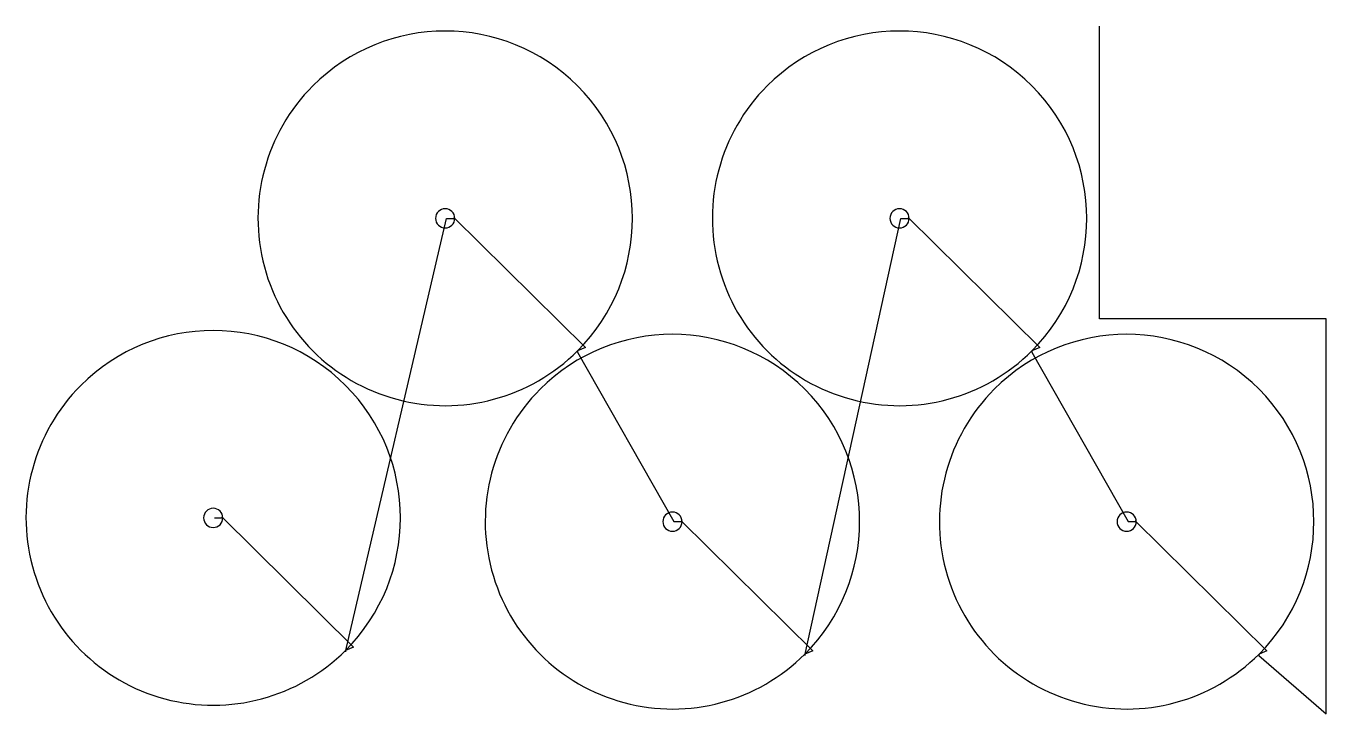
# Model space of a CAD drawing. Header units: metres. Extents: x 36 to 4763, y 0 to 2500.
import ezdxf

# ---------------------------------------------------------------- set-up
doc = ezdxf.new("R2010")
doc.units = ezdxf.units.M

msp = doc.modelspace()

# ---------------------------------------------------------------- linework, layer by layer
at = {"layer": 'TOOL_0'}
for p, q in [((3939.715, 2499.001), (3939.715, 2500.001)), ((3939.715, 1436.195), (3939.715, 2499.001)), ((1197.16, 225.76), (1564.885, 1801.135)), ((1564.885, 1801.135), (1594.885, 1801.135)), ((1594.885, 1801.135), (1591.349, 1804.671)), ((1591.349, 1804.671), (2069.799, 1331.454)), ((2867.097, 212.011), (3217.117, 1801.136)), ((3217.117, 1801.136), (3247.117, 1801.136)), ((3247.117, 1801.136), (3243.581, 1804.672)), ((3243.581, 1804.672), (3722.03, 1331.454)), ((4762.838, 1436.195), (3939.715, 1436.195)), ((4762.838, 1.001), (4762.838, 1436.195)), ((2069.799, 1331.454), (2041.255, 1319.781)), ((3722.03, 1331.454), (3693.487, 1319.781)), ((2041.255, 1319.781), (2040.696, 1314.281)), ((2040.696, 1314.281), (2391.286, 698.866)), ((3693.487, 1319.781), (3692.928, 1314.281)), ((3692.928, 1314.281), (4042.948, 698.866)), ((721.349, 712.615), (751.349, 712.615)), ((751.349, 712.615), (747.813, 716.151)), ((747.813, 716.151), (1226.263, 242.933)), ((2391.286, 698.866), (2421.286, 698.866)), ((2421.286, 698.866), (2417.75, 702.402)), ((2417.75, 702.402), (2896.199, 229.184)), ((4042.948, 698.866), (4072.948, 698.866)), ((4072.948, 698.866), (4069.412, 702.402)), ((4069.412, 702.402), (4547.862, 229.184)), ((1226.263, 242.933), (1197.719, 231.26)), ((1197.719, 231.26), (1197.16, 225.76)), ((2867.656, 217.511), (2867.097, 212.011)), ((2896.199, 229.184), (2867.656, 217.511)), ((4519.318, 217.511), (4518.759, 212.011)), ((4518.759, 212.011), (4762.838, 0.001)), ((4547.862, 229.184), (4519.318, 217.511)), ((4762.838, 0.001), (4762.838, 1.001)), ((4762.838, 1.001), (4762.838, 0.001)), ((4762.838, 0.001), (4762.838, 1.001))]:
    msp.add_line(p, q, dxfattribs=at)
for centre, radius, start, end in [((1559.884, 1801.136), 680.75, 315.000952, 135.000595), ((3212.116, 1801.136), 680.75, 315.000952, 135.000595), ((1559.884, 1801.136), 680.75, 135.000595, 315.000952), ((3212.116, 1801.136), 680.75, 135.000595, 315.000952), ((1559.885, 1801.135), 35, 0, 180), ((1559.885, 1801.135), 35, 180, 0), ((3212.117, 1801.136), 35, 0, 180), ((3212.117, 1801.136), 35, 180, 0), ((716.348, 712.615), 680.75, 315.000952, 135.000595), ((2386.285, 698.866), 680.75, 315.000952, 135.000595), ((4037.947, 698.866), 680.75, 315.000952, 135.000595), ((716.348, 712.615), 680.75, 135.000595, 315.000952), ((2386.285, 698.866), 680.75, 135.000595, 315.000952), ((4037.947, 698.866), 680.75, 135.000595, 315.000952), ((716.349, 712.615), 35, 0, 180), ((716.349, 712.615), 35, 180, 0), ((2386.286, 698.866), 35, 0, 180), ((4037.948, 698.866), 35, 0, 180), ((2386.286, 698.866), 35, 180, 0), ((4037.948, 698.866), 35, 180, 0)]:
    msp.add_arc(centre, radius, start, end, dxfattribs=at)

doc.saveas('drawing.dxf')
